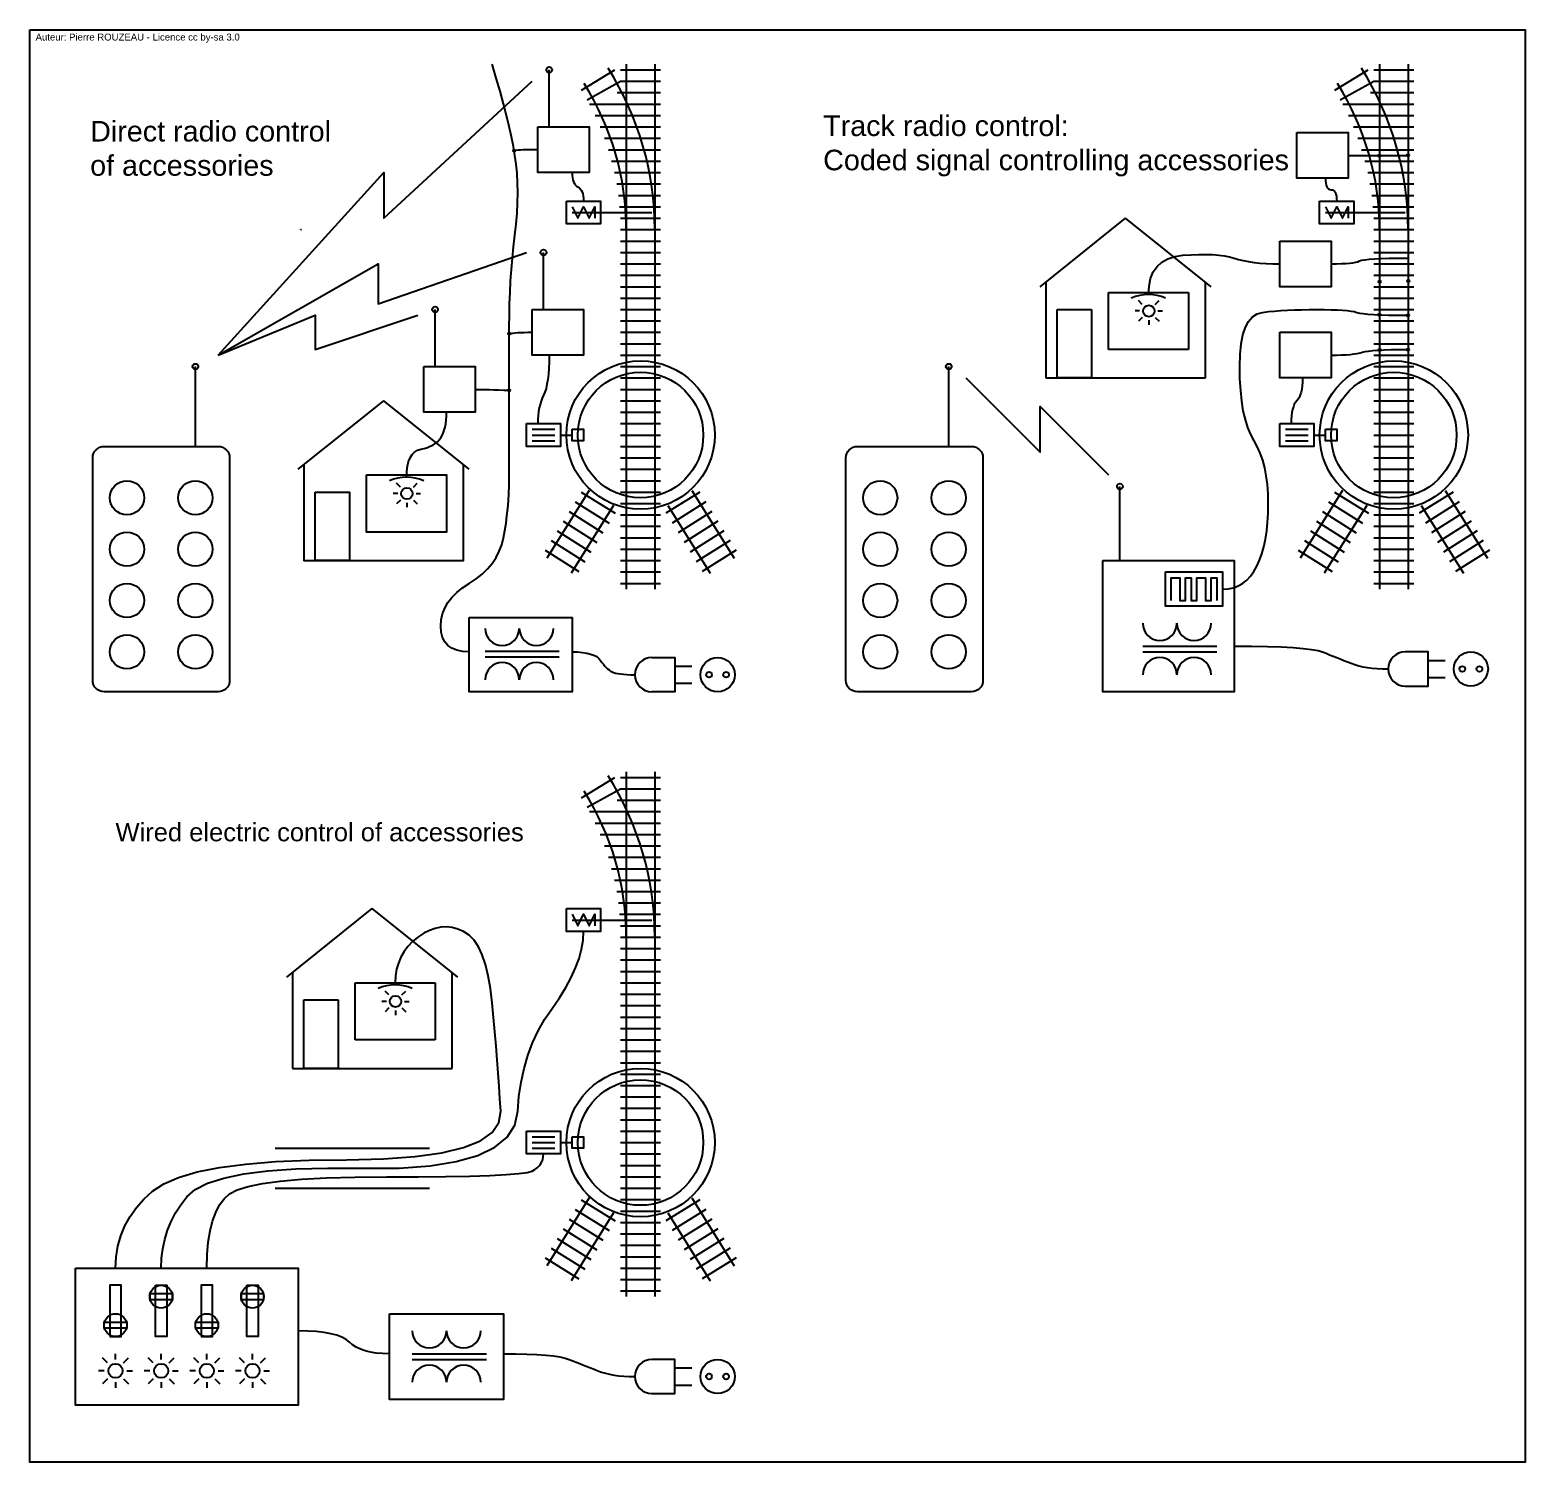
# Model space of a CAD drawing. Extents: x -60 to 2650, y -1840 to 610.
# Drawn here: x 1340 to 2650, y -1840 to -585 of the extents above; entities that cross this region are included whole.
import ezdxf

# ---------------------------------------------------------------- set-up
doc = ezdxf.new("R2010")
doc.units = 0
doc.layers.get('0').update_dxf_attribs({"linetype": 'CONTINUOUS'})
for name, color, linetype in [('CABLES', 6, 'CONTINUOUS'), ('LAMPES', 1, 'CONTINUOUS'), ('MINCE', 3, 'CONTINUOUS')]:
    doc.layers.add(name, color=color, linetype=linetype)
doc.styles.get("Standard").update_dxf_attribs({"font": 'ARIAL.TTF'})

# ---------------------------------------------------------------- blocks, each defined once
blk = doc.blocks.new('A$C04E87E10')
for centre in [(15, 60), (75, 60), (15, 15), (75, 15)]:
    blk.add_circle(centre, 15)

msp = doc.modelspace()

# ---------------------------------------------------------------- linework, layer by layer
for p, q in [((1862.5, -615), (1862.5, -1075)), ((1887.5, -615), (1887.5, -1075)), ((2522.5, -615), (2522.5, -1075)), ((2547.5, -615), (2547.5, -1075)), ((1795, -670), (1795, -620)), ((1823.2, -637.8), (1852.5, -620)), ((1857.5, -620), (1892.5, -620)), ((2483.2, -637.8), (2512.5, -620)), ((2517.5, -620), (2552.5, -620)), ((1828.1, -646.2), (1857.5, -630)), ((1854.5, -640), (1892.5, -640)), ((1857.5, -630), (1892.5, -630)), ((2488.1, -646.2), (2517.5, -630)), ((2514.5, -640), (2552.5, -640)), ((2517.5, -630), (2552.5, -630)), ((1830.2, -650), (1892.5, -650)), ((2490.2, -650), (2552.5, -650)), ((1835.2, -660), (1892.5, -660)), ((2495.2, -660), (2552.5, -660)), ((1839.6, -670), (1892.5, -670)), ((1843.5, -680), (1892.5, -680)), ((2499.6, -670), (2552.5, -670)), ((2503.5, -680), (2552.5, -680)), ((1846.8, -690), (1892.5, -690)), ((2506.8, -690), (2552.5, -690)), ((1849.7, -700), (1892.5, -700)), ((2509.7, -700), (2552.5, -700)), ((1852.1, -710), (1892.5, -710)), ((1854.1, -720), (1892.5, -720)), ((2512.1, -710), (2552.5, -710)), ((2514.1, -720), (2552.5, -720)), ((1855.6, -730), (1892.5, -730)), ((2515.6, -730), (2552.5, -730)), ((1815, -745), (1885, -745)), ((1856.6, -740), (1892.5, -740)), ((2475, -745), (2545, -745)), ((2516.6, -740), (2552.5, -740)), ((1857.5, -750), (1892.5, -750)), ((2225, -810), (2300, -750)), ((2375, -810), (2300, -750)), ((2517.5, -750), (2552.5, -750)), ((1857.5, -760), (1892.5, -760)), ((1857.5, -770), (1892.5, -770)), ((2517.5, -760), (2552.5, -760)), ((2517.5, -770), (2552.5, -770)), ((1790, -830), (1790, -780)), ((1857.5, -780), (1892.5, -780)), ((2517.5, -780), (2552.5, -780)), ((1857.5, -790), (1892.5, -790)), ((2517.5, -790), (2552.5, -790)), ((1857.5, -800), (1892.5, -800)), ((1857.5, -810), (1892.5, -810)), ((2230, -805.9), (2230, -890)), ((2370, -890), (2370, -805.9)), ((2517.5, -800), (2552.5, -800)), ((2517.5, -810), (2552.5, -810)), ((1857.5, -820), (1892.5, -820)), ((2285, -815), (2355, -815)), ((2285, -865), (2285, -815)), ((2355, -815), (2355, -865)), ((2517.5, -820), (2552.5, -820)), ((1695, -880), (1695, -830)), ((1857.5, -830), (1892.5, -830)), ((2240, -830), (2270, -830)), ((2240, -890), (2240, -830)), ((2270, -830), (2270, -890)), ((2517.5, -830), (2552.5, -830)), ((1857.5, -840), (1892.5, -840)), ((1857.5, -850), (1892.5, -850)), ((2517.5, -840), (2552.5, -840)), ((2517.5, -850), (2552.5, -850)), ((1857.5, -860), (1892.5, -860)), ((2517.5, -860), (2552.5, -860)), ((1857.5, -870), (1892.5, -870)), ((2355, -865), (2285, -865)), ((2517.5, -870), (2552.5, -870)), ((1485, -950), (1485, -880)), ((1857.5, -880), (1892.5, -880)), ((1857.5, -890), (1892.5, -890)), ((2145, -950), (2145, -880)), ((2230, -890), (2370, -890)), ((2270, -890), (2240, -890)), ((2517.5, -880), (2552.5, -880)), ((2517.5, -890), (2552.5, -890)), ((1857.5, -900), (1892.5, -900)), ((2517.5, -900), (2552.5, -900)), ((1575, -970), (1650, -910)), ((1725, -970), (1650, -910)), ((1857.5, -910), (1892.5, -910)), ((2517.5, -910), (2552.5, -910)), ((1857.5, -920), (1892.5, -920)), ((1857.5, -930), (1892.5, -930)), ((2517.5, -920), (2552.5, -920)), ((2517.5, -930), (2552.5, -930)), ((1780, -935), (1800, -935)), ((1780, -940), (1800, -940)), ((1805, -940), (1815, -940)), ((1857.5, -940), (1892.5, -940)), ((2440, -935), (2460, -935)), ((2440, -940), (2460, -940)), ((2465, -940), (2475, -940)), ((2517.5, -940), (2552.5, -940)), ((1780, -945), (1800, -945)), ((1857.5, -950), (1892.5, -950)), ((2440, -945), (2460, -945)), ((2517.5, -950), (2552.5, -950)), ((1857.5, -960), (1892.5, -960)), ((2517.5, -960), (2552.5, -960)), ((1857.5, -970), (1892.5, -970)), ((1857.5, -980), (1892.5, -980)), ((2517.5, -970), (2552.5, -970)), ((2517.5, -980), (2552.5, -980)), ((1830, -988.5), (1792.9, -1047.9)), ((1823.1, -990.1), (1852.7, -1008.6)), ((1857.5, -990), (1892.5, -990)), ((1926.9, -990.1), (1897.3, -1008.6)), ((1920, -988.5), (1957.1, -1047.9)), ((2295, -1050), (2295, -985)), ((2490, -988.5), (2452.9, -1047.9)), ((2483.1, -990.1), (2512.7, -1008.6)), ((2517.5, -990), (2552.5, -990)), ((2586.9, -990.1), (2557.3, -1008.6)), ((2580, -988.5), (2617.1, -1047.9)), ((1812.5, -1007), (1842.1, -1025.6)), ((1851.2, -1001.7), (1814.1, -1061.1)), ((1817.8, -998.6), (1847.4, -1017.1)), ((1857.5, -1000), (1892.5, -1000)), ((1898.8, -1001.7), (1935.9, -1061.1)), ((1932.2, -998.6), (1902.6, -1017.1)), ((1937.5, -1007), (1907.9, -1025.6)), ((2472.5, -1007), (2502.1, -1025.6)), ((2511.2, -1001.7), (2474.1, -1061.1)), ((2477.8, -998.6), (2507.4, -1017.1)), ((2517.5, -1000), (2552.5, -1000)), ((2558.8, -1001.7), (2595.9, -1061.1)), ((2592.2, -998.6), (2562.6, -1017.1)), ((2597.5, -1007), (2567.9, -1025.6)), ((1807.2, -1015.5), (1836.8, -1034.1)), ((1857.5, -1010), (1892.5, -1010)), ((1857.5, -1020), (1892.5, -1020)), ((1942.8, -1015.5), (1913.2, -1034.1)), ((2467.2, -1015.5), (2496.8, -1034.1)), ((2517.5, -1010), (2552.5, -1010)), ((2517.5, -1020), (2552.5, -1020)), ((2602.8, -1015.5), (2573.2, -1034.1)), ((1796.6, -1032.5), (1826.2, -1051)), ((1801.9, -1024), (1831.5, -1042.6)), ((1857.5, -1030), (1892.5, -1030)), ((1948.1, -1024), (1918.5, -1042.6)), ((1953.4, -1032.5), (1923.8, -1051)), ((2456.6, -1032.5), (2486.2, -1051)), ((2461.9, -1024), (2491.5, -1042.6)), ((2517.5, -1030), (2552.5, -1030)), ((2608.1, -1024), (2578.5, -1042.6)), ((2613.4, -1032.5), (2583.8, -1051)), ((1791.3, -1041), (1820.9, -1059.5)), ((1857.5, -1040), (1892.5, -1040)), ((1958.7, -1041), (1929.1, -1059.5)), ((2451.3, -1041), (2480.9, -1059.5)), ((2517.5, -1040), (2552.5, -1040)), ((2618.7, -1041), (2589.1, -1059.5)), ((1857.5, -1050), (1892.5, -1050)), ((1857.5, -1060), (1892.5, -1060)), ((2517.5, -1050), (2552.5, -1050)), ((2517.5, -1060), (2552.5, -1060)), ((1857.5, -1070), (1892.5, -1070)), ((2517.5, -1070), (2552.5, -1070)), ((2315, -1125), (2380, -1125)), ((1738.8, -1129.4), (1803.8, -1129.4)), ((1738.8, -1134.4), (1803.8, -1134.4)), ((2315, -1130), (2380, -1130)), ((2565, -1137.5), (2580, -1137.5)), ((1905, -1142.5), (1920, -1142.5)), ((2565, -1152.5), (2580, -1152.5)), ((1905, -1157.5), (1920, -1157.5)), ((1823.2, -1257.8), (1852.5, -1240)), ((1857.5, -1240), (1892.5, -1240)), ((1862.5, -1235), (1862.5, -1695)), ((1887.5, -1235), (1887.5, -1695)), ((1828.1, -1266.2), (1857.5, -1250)), ((1857.5, -1250), (1892.5, -1250)), ((1830.2, -1270), (1892.5, -1270)), ((1854.5, -1260), (1892.5, -1260)), ((1835.2, -1280), (1892.5, -1280)), ((1839.6, -1290), (1892.5, -1290)), ((1843.5, -1300), (1892.5, -1300)), ((1846.8, -1310), (1892.5, -1310)), ((1849.7, -1320), (1892.5, -1320)), ((1852.1, -1330), (1892.5, -1330)), ((1854.1, -1340), (1892.5, -1340)), ((1565, -1415), (1640, -1355)), ((1715, -1415), (1640, -1355)), ((1855.6, -1350), (1892.5, -1350)), ((1856.6, -1360), (1892.5, -1360)), ((1815, -1365), (1885, -1365)), ((1857.5, -1370), (1892.5, -1370)), ((1857.5, -1380), (1892.5, -1380)), ((1857.5, -1390), (1892.5, -1390)), ((1857.5, -1400), (1892.5, -1400)), ((1570, -1410.9), (1570, -1495)), ((1710, -1495), (1710, -1410.9)), ((1857.5, -1410), (1892.5, -1410)), ((1625, -1420), (1695, -1420)), ((1625, -1470), (1625, -1420)), ((1695, -1420), (1695, -1470)), ((1857.5, -1420), (1892.5, -1420)), ((1580, -1435), (1610, -1435)), ((1580, -1495), (1580, -1435)), ((1610, -1435), (1610, -1495)), ((1857.5, -1430), (1892.5, -1430)), ((1857.5, -1440), (1892.5, -1440)), ((1857.5, -1450), (1892.5, -1450)), ((1857.5, -1460), (1892.5, -1460)), ((1695, -1470), (1625, -1470)), ((1857.5, -1470), (1892.5, -1470)), ((1857.5, -1480), (1892.5, -1480)), ((1857.5, -1490), (1892.5, -1490)), ((1570, -1495), (1710, -1495)), ((1610, -1495), (1580, -1495)), ((1857.5, -1500), (1892.5, -1500)), ((1857.5, -1510), (1892.5, -1510)), ((1857.5, -1520), (1892.5, -1520)), ((1857.5, -1530), (1892.5, -1530)), ((1857.5, -1540), (1892.5, -1540)), ((1780, -1555), (1800, -1555)), ((1857.5, -1550), (1892.5, -1550)), ((1555, -1565), (1690, -1565)), ((1780, -1560), (1800, -1560)), ((1780, -1565), (1800, -1565)), ((1805, -1560), (1815, -1560)), ((1857.5, -1560), (1892.5, -1560)), ((1857.5, -1570), (1892.5, -1570)), ((1857.5, -1580), (1892.5, -1580)), ((1857.5, -1590), (1892.5, -1590)), ((1555, -1600), (1690, -1600)), ((1830, -1608.5), (1792.9, -1667.9)), ((1823.1, -1610.1), (1852.7, -1628.6)), ((1857.5, -1600), (1892.5, -1600)), ((1857.5, -1610), (1892.5, -1610)), ((1926.9, -1610.1), (1897.3, -1628.6)), ((1920, -1608.5), (1957.1, -1667.9)), ((1851.2, -1621.7), (1814.1, -1681.1)), ((1817.8, -1618.6), (1847.4, -1637.1)), ((1857.5, -1620), (1892.5, -1620)), ((1898.8, -1621.7), (1935.9, -1681.1)), ((1932.2, -1618.6), (1902.6, -1637.1)), ((1807.2, -1635.5), (1836.8, -1654.1)), ((1812.5, -1627), (1842.1, -1645.6)), ((1857.5, -1630), (1892.5, -1630)), ((1937.5, -1627), (1907.9, -1645.6)), ((1942.8, -1635.5), (1913.2, -1654.1)), ((1801.9, -1644), (1831.5, -1662.6)), ((1857.5, -1640), (1892.5, -1640)), ((1857.5, -1650), (1892.5, -1650)), ((1948.1, -1644), (1918.5, -1662.6)), ((1791.3, -1661), (1820.9, -1679.5)), ((1796.6, -1652.5), (1826.2, -1671)), ((1857.5, -1660), (1892.5, -1660)), ((1953.4, -1652.5), (1923.8, -1671)), ((1958.7, -1661), (1929.1, -1679.5)), ((1857.5, -1670), (1892.5, -1670)), ((1857.5, -1680), (1892.5, -1680)), ((1857.5, -1690), (1892.5, -1690)), ((1447.9, -1752.9), (1443.7, -1748.7)), ((1455, -1750), (1455, -1745)), ((1462.1, -1752.9), (1466.3, -1748.7)), ((1527.9, -1752.9), (1523.7, -1748.7)), ((1535, -1750), (1535, -1745)), ((1542.1, -1752.9), (1546.3, -1748.7)), ((1675, -1745), (1740, -1745)), ((1675, -1750), (1740, -1750)), ((1445, -1760), (1440, -1760)), ((1447.9, -1767.1), (1443.7, -1771.3)), ((1462.1, -1767.1), (1466.3, -1771.3)), ((1465, -1760), (1470, -1760)), ((1525, -1760), (1520, -1760)), ((1527.9, -1767.1), (1523.7, -1771.3)), ((1542.1, -1767.1), (1546.3, -1771.3)), ((1545, -1760), (1550, -1760)), ((1905, -1757.5), (1920, -1757.5)), ((1455, -1770), (1455, -1775)), ((1535, -1770), (1535, -1775)), ((1905, -1772.5), (1920, -1772.5))]:
    msp.add_line(p, q)
for points in [[(1340, -585), (2650, -585), (2650, -1840), (1340, -1840)], [(1785, -670), (1830, -670), (1830, -710), (1785, -710)], [(2450, -675), (2495, -675), (2495, -715), (2450, -715)], [(1810, -735), (1840, -735), (1840, -755), (1810, -755)], [(2470, -735), (2500, -735), (2500, -755), (2470, -755)], [(2435, -770), (2480, -770), (2480, -810), (2435, -810)], [(1780, -830), (1825, -830), (1825, -870), (1780, -870)], [(2435, -850), (2480, -850), (2480, -890), (2435, -890)], [(1685, -880), (1730, -880), (1730, -920), (1685, -920)], [(1775, -930), (1805, -930), (1805, -950), (1775, -950)], [(2435, -930), (2465, -930), (2465, -950), (2435, -950)], [(1635, -975), (1705, -975), (1705, -1025), (1635, -1025)], [(1590, -990), (1620, -990), (1620, -1050), (1590, -1050)], [(2280, -1050), (2395, -1050), (2395, -1165), (2280, -1165)], [(2335, -1060), (2385, -1060), (2385, -1090), (2335, -1090)], [(1725, -1100), (1815, -1100), (1815, -1165), (1725, -1165)], [(1810, -1355), (1840, -1355), (1840, -1375), (1810, -1375)], [(1775, -1550), (1805, -1550), (1805, -1570), (1775, -1570)], [(1380, -1670), (1575, -1670), (1575, -1790), (1380, -1790)], [(1410, -1730), (1420, -1730), (1420, -1685), (1410, -1685)], [(1450, -1685), (1460, -1685), (1460, -1730), (1450, -1730)], [(1490, -1730), (1500, -1730), (1500, -1685), (1490, -1685)], [(1530, -1685), (1540, -1685), (1540, -1730), (1530, -1730)], [(1445, -1697.5), (1465, -1697.5), (1465, -1692.5), (1445, -1692.5)], [(1525, -1697.5), (1545, -1697.5), (1545, -1692.5), (1525, -1692.5)], [(1655, -1710), (1755, -1710), (1755, -1785), (1655, -1785)], [(1405, -1717.5), (1425, -1717.5), (1425, -1722.5), (1405, -1722.5)], [(1485, -1717.5), (1505, -1717.5), (1505, -1722.5), (1485, -1722.5)]]:
    msp.add_lwpolyline(points, close=True)
at = {"color": 5}
for points in [[(1505, -870), (1650, -710), (1650, -750), (1780, -630)], [(1505, -870), (1645, -790), (1645, -825), (1775, -780)], [(1505, -870), (1590, -835), (1590, -865), (1680, -835)], [(2160, -890), (2225, -955), (2225, -915), (2285, -975)]]:
    msp.add_lwpolyline(points, dxfattribs=at)
for points in [[(1815, -740), (1820, -750), (1825, -740), (1830, -750), (1835, -740), (1835, -750)], [(2475, -740), (2480, -750), (2485, -740), (2490, -750), (2495, -740), (2495, -750)], [(1670, -977), (1670.2, -971.8), (1670.8, -967.2), (1671.8, -963.2), (1673.1, -959.9), (1674.9, -957.1), (1677, -955), (1679.6, -953.4), (1682.5, -952.5), (1685.5, -951.8), (1688.3, -950.9), (1690.8, -949.9), (1693.1, -948.8), (1695.2, -947.4), (1697, -945.9), (1698.6, -944.3), (1700, -942.5), (1701.2, -940.5), (1702.2, -938.3), (1703, -935.8), (1703.8, -933.1), (1704.3, -930.2), (1704.7, -927), (1704.9, -923.6), (1705, -920)], [(1580, -965.9), (1580, -1050), (1720, -1050), (1720, -965.9)], [(2340, -1085), (2340, -1085), (2340, -1085), (2340, -1085), (2340, -1085), (2340, -1065), (2347.5, -1065), (2347.5, -1085), (2352.5, -1085), (2352.5, -1065), (2352.5, -1065), (2357.5, -1065), (2357.5, -1085), (2362.5, -1085), (2362.5, -1065), (2370, -1065), (2370, -1085), (2375, -1085), (2375, -1065), (2380, -1065), (2380, -1085)], [(1885, -1135), (1905, -1135), (1905, -1165), (1885, -1165)], [(2545, -1160), (2565, -1160), (2565, -1130), (2545, -1130)], [(1815, -1360), (1820, -1370), (1825, -1360), (1830, -1370), (1835, -1360), (1835, -1370)], [(1885, -1780), (1905, -1780), (1905, -1750), (1885, -1750)]]:
    msp.add_lwpolyline(points)
for points in [[(1405, -950), (1505, -950, -0.414214), (1515, -960), (1515, -1155, -0.414214), (1505, -1165), (1405, -1165, -0.414214), (1395, -1155), (1395, -960, -0.414214)], [(2065, -950), (2165, -950, -0.414214), (2175, -960), (2175, -1155, -0.414214), (2165, -1165), (2065, -1165, -0.414214), (2055, -1155), (2055, -960, -0.414214)]]:
    msp.add_lwpolyline(points, format="xyb", close=True)
for centre, radius in [((1795, -620), 2.5), ((1790, -780), 2.5), ((1695, -830), 2.5), ((1485, -880), 2.5), ((1875, -940), 65), ((2145, -880), 2.5), ((2535, -940), 65), ((2295, -985), 2.5), ((1425, -1085), 15), ((1485, -1085), 15), ((2085, -1085), 15), ((2145, -1085), 15), ((1425, -1130), 15), ((1485, -1130), 15), ((2085, -1130), 15), ((2145, -1130), 15), ((1942.5, -1150), 15), ((2602.5, -1145), 15), ((1935, -1150), 2.5), ((1950, -1150), 2.5), ((2595, -1145), 2.5), ((2610, -1145), 2.5), ((1875, -1560), 65), ((1455, -1695), 10), ((1535, -1695), 10), ((1415, -1720), 10), ((1495, -1720), 10), ((1455, -1760), 6.25), ((1535, -1760), 6.25), ((1942.5, -1765), 15), ((1935, -1765), 2.5), ((1950, -1765), 2.5)]:
    msp.add_circle(centre, radius)
for centre, radius, start, end in [((1622.5, -760), 265, 0, 32.2288), ((2282.5, -760), 265, 0, 32.2288), ((1622.5, -760), 240, 0, 32.2288), ((2282.5, -760), 240, 0, 32.2288), ((2320, -854.3), 37.4, 66.3616, 113.6384), ((1670, -1014.3), 37.4, 66.3616, 113.6384), ((1753.8, -1109.4), 15, 180, 0), ((1783.8, -1109.4), 15, 180, 0), ((2330, -1105), 15, 180, 0), ((2360, -1105), 15, 180, 0), ((1753.8, -1154.4), 15, 0, 180), ((1783.8, -1154.4), 15, 0, 180), ((1885, -1150), 15, 90, 270), ((2330, -1150), 15, 0, 180), ((2360, -1150), 15, 0, 180), ((2545, -1145), 15, 90, 270), ((1622.5, -1380), 265, 0, 32.2288), ((1622.5, -1380), 240, 0, 32.2288), ((1660, -1459.3), 37.4, 66.3616, 113.6384), ((1690, -1725), 15, 180, 0), ((1720, -1725), 15, 180, 0), ((1690, -1770), 15, 0, 180), ((1720, -1770), 15, 0, 180), ((1885, -1765), 15, 90, 270)]:
    msp.add_arc(centre, radius, start, end)
at = {"layer": 'CABLES'}
for points in [[(1725, -1130), (1719.1, -1129.6), (1714.1, -1128.6), (1709.8, -1126.8), (1706.2, -1124.4), (1703.5, -1121.2), (1701.6, -1117.3), (1700.4, -1112.8), (1700, -1107.5), (1700.4, -1102), (1701.6, -1096.7), (1703.5, -1091.7), (1706.2, -1086.9), (1709.8, -1082.3), (1714.1, -1078), (1719.1, -1073.9), (1725, -1070), (1730.9, -1066.1), (1736.2, -1061.9), (1740.9, -1057.3), (1745, -1052.5), (1748.4, -1047.3), (1751.2, -1041.9), (1753.4, -1036.1), (1755, -1030), (1756.2, -1023.7), (1757.2, -1017.3), (1758, -1010.9), (1758.8, -1004.4), (1759.3, -997.8), (1759.7, -991.1), (1759.9, -984.3), (1760, -977.5), (1760, -970.5), (1760, -963.4), (1760, -956.2), (1760, -948.8), (1760, -941.2), (1760, -933.4), (1760, -925.5), (1760, -917.5), (1760, -909.3), (1760, -900.8), (1760, -892.1), (1760, -883.1), (1760, -873.9), (1760, -864.5), (1760, -854.9), (1760, -845), (1760.1, -835), (1760.3, -825), (1760.7, -815), (1761.2, -805), (1762, -795), (1762.8, -785), (1763.8, -775), (1765, -765), (1766.1, -755.2), (1766.9, -745.6), (1767.3, -736.4), (1767.5, -727.5), (1767.3, -718.9), (1766.9, -710.6), (1766.1, -702.7), (1765, -695), (1763.6, -687.2), (1761.9, -678.8), (1759.8, -669.7), (1757.5, -660), (1754.8, -649.7), (1751.9, -638.8), (1748.6, -627.2), (1745, -615)], [(1785, -690), (1781.4, -690), (1778.1, -690.1), (1775.1, -690.1), (1772.3, -690.2), (1769.9, -690.4), (1767.7, -690.5), (1765.9, -690.7), (1764.3, -691)], [(2495, -695), (2497.4, -695), (2499.7, -695), (2501.8, -695), (2503.8, -695), (2505.5, -695), (2507.2, -695), (2508.7, -695), (2510, -695), (2511.7, -695), (2514.2, -695), (2517.6, -695), (2521.9, -695), (2527, -695), (2533, -695.1), (2539.8, -695.1), (2547.5, -695.1)], [(1815, -710), (1815.1, -712.4), (1815.3, -714.5), (1815.7, -716.4), (1816.2, -718.1), (1817, -719.6), (1817.8, -720.8), (1818.8, -721.8), (1820, -722.5), (1821.2, -723.2), (1822.2, -724.2), (1823, -725.4), (1823.8, -726.9), (1824.3, -728.6), (1824.7, -730.5), (1824.9, -732.6), (1825, -735)], [(2475, -715), (2475.1, -717.3), (2475.3, -719.4), (2475.7, -721.1), (2476.2, -722.5), (2477, -723.6), (2477.8, -724.4), (2478.8, -724.8), (2480, -725), (2481.2, -725.2), (2482.2, -725.6), (2483, -726.4), (2483.8, -727.5), (2484.3, -728.9), (2484.7, -730.6), (2484.9, -732.7), (2485, -735)], [(2320, -817), (2320.5, -809.5), (2321.9, -802.8), (2324.2, -797.1), (2327.5, -792.4), (2331.7, -788.5), (2336.9, -785.6), (2343, -783.6), (2350, -782.5), (2357.3, -782), (2364.1, -781.7), (2370.4, -781.7), (2376.2, -781.9), (2381.6, -782.3), (2386.6, -783), (2391, -783.9), (2395, -785), (2398.9, -786.2), (2403.1, -787.2), (2407.7, -788), (2412.5, -788.8), (2417.7, -789.3), (2423.1, -789.7), (2428.9, -789.9), (2435, -790)], [(2480, -790), (2484.8, -790), (2489.1, -789.8), (2492.9, -789.6), (2496.2, -789.4), (2499.1, -789), (2501.6, -788.6), (2503.5, -788.1), (2505, -787.5), (2506.8, -786.9), (2509.5, -786.4), (2513.3, -786), (2518.1, -785.6), (2523.9, -785.3), (2530.8, -785.1), (2538.6, -785), (2547.5, -784.9)], [(2385, -1075), (2389.8, -1074.7), (2394.4, -1073.8), (2398.6, -1072.2), (2402.5, -1070), (2406.1, -1067.2), (2409.4, -1063.8), (2412.3, -1059.7), (2415, -1055), (2417.3, -1049.8), (2419.4, -1044.1), (2421.1, -1037.9), (2422.5, -1031.2), (2423.6, -1024.1), (2424.4, -1016.6), (2424.8, -1008.5), (2425, -1000), (2424.8, -991.5), (2424.2, -983.4), (2423.2, -975.9), (2421.9, -968.8), (2420.1, -962.1), (2418, -955.9), (2415.4, -950.2), (2412.5, -945), (2409.6, -939.6), (2407, -933.4), (2404.9, -926.5), (2403.1, -918.8), (2401.8, -910.2), (2400.8, -900.9), (2400.2, -890.9), (2400, -880), (2400.3, -869.4), (2401.2, -860.2), (2402.8, -852.2), (2405, -845.6), (2407.8, -840.4), (2411.2, -836.4), (2415.3, -833.8), (2420, -832.5), (2425.1, -831.9), (2430.5, -831.4), (2436.1, -831), (2441.9, -830.6), (2447.9, -830.4), (2454.2, -830.2), (2460.7, -830), (2467.5, -830), (2474.1, -830), (2480, -830.2), (2485.3, -830.4), (2490, -830.6), (2494.1, -831), (2497.5, -831.4), (2500.3, -831.9), (2502.5, -832.5), (2504.8, -833.1), (2508.1, -833.6), (2512.3, -834), (2517.5, -834.4), (2523.6, -834.7), (2530.6, -834.9), (2538.6, -835), (2547.5, -835.1)], [(1760, -851.3), (1761.4, -851), (1763.1, -850.7), (1765.2, -850.5), (1767.5, -850.3), (1770.2, -850.2), (1773.1, -850.1), (1776.4, -850), (1780, -850)], [(1795, -870), (1794.9, -876), (1794.7, -881.6), (1794.3, -886.6), (1793.8, -891.2), (1793, -895.4), (1792.2, -899.1), (1791.2, -902.3), (1790, -905), (1788.8, -907.6), (1787.8, -910.3), (1787, -913.2), (1786.2, -916.2), (1785.7, -919.5), (1785.3, -922.8), (1785.1, -926.3), (1785, -930)], [(2480, -870), (2484.8, -870), (2489.2, -869.8), (2493.2, -869.6), (2496.9, -869.4), (2500.1, -869), (2503, -868.6), (2505.4, -868.1), (2507.5, -867.5), (2509.8, -866.9), (2512.8, -866.4), (2516.6, -866), (2521.2, -865.7), (2526.6, -865.4), (2532.8, -865.2), (2539.7, -865.1), (2547.5, -865.1)], [(2455, -890), (2454.9, -893.6), (2454.7, -896.9), (2454.3, -899.8), (2453.8, -902.5), (2453, -904.8), (2452.2, -906.9), (2451.2, -908.6), (2450, -910), (2448.8, -911.4), (2447.8, -913.1), (2447, -915.2), (2446.2, -917.5), (2445.7, -920.2), (2445.3, -923.1), (2445.1, -926.4), (2445, -930)], [(1730, -900), (1732.7, -900), (1735.6, -900), (1738.9, -900.1), (1742.5, -900.2), (1746.4, -900.3), (1750.6, -900.4), (1755.1, -900.6), (1760, -900.8)], [(2395, -1125), (2410.4, -1125.1), (2424.2, -1125.3), (2436.4, -1125.7), (2446.9, -1126.2), (2455.7, -1127), (2463, -1127.8), (2468.6, -1128.8), (2472.5, -1130), (2475.6, -1131.2), (2478.7, -1132.5), (2481.9, -1133.7), (2485, -1135), (2488.1, -1136.2), (2491.2, -1137.5), (2494.4, -1138.7), (2497.5, -1140), (2500.7, -1141.2), (2504.2, -1142.2), (2507.9, -1143), (2511.9, -1143.8), (2516.1, -1144.3), (2520.5, -1144.7), (2525.1, -1144.9), (2530, -1145)], [(1815, -1130), (1819.8, -1130.1), (1824.1, -1130.5), (1827.9, -1131.1), (1831.2, -1131.9), (1834.1, -1132.9), (1836.6, -1134.2), (1838.5, -1135.7), (1840, -1137.5), (1841.2, -1139.3), (1842.5, -1140.9), (1843.8, -1142.4), (1845, -1143.8), (1846.2, -1144.9), (1847.5, -1145.9), (1848.8, -1146.8), (1850, -1147.5), (1851.4, -1148.1), (1853.1, -1148.6), (1855.2, -1149), (1857.5, -1149.4), (1860.2, -1149.6), (1863.1, -1149.8), (1866.4, -1150), (1870, -1150)], [(1415, -1670), (1415.5, -1660.2), (1417, -1650.8), (1419.6, -1641.8), (1423.1, -1633.1), (1427.7, -1624.9), (1433.3, -1617), (1439.9, -1609.6), (1447.5, -1602.5), (1457.3, -1596.1), (1470.3, -1590.5), (1486.6, -1585.7), (1506.2, -1581.9), (1529.1, -1578.9), (1555.3, -1576.7), (1584.8, -1575.4), (1617.5, -1575), (1649.7, -1574.3), (1677.5, -1572.3), (1700.9, -1569), (1720, -1564.4), (1734.7, -1558.4), (1745, -1551.1), (1750.9, -1542.5), (1752.5, -1532.5), (1751.8, -1521.7), (1751.1, -1510.6), (1750.3, -1499.2), (1749.4, -1487.5), (1748.4, -1475.5), (1747.3, -1463.1), (1746.2, -1450.5), (1745, -1437.5), (1743.5, -1425), (1741.6, -1413.9), (1739.1, -1404.1), (1736.2, -1395.6), (1732.9, -1388.5), (1729.1, -1382.7), (1724.8, -1378.2), (1720, -1375), (1715, -1372.9), (1710, -1371.6), (1705, -1371), (1700, -1371.2), (1695, -1372.3), (1690, -1374.1), (1685, -1376.6), (1680, -1380), (1675.3, -1383.9), (1671.2, -1388.1), (1667.8, -1392.7), (1665, -1397.5), (1662.8, -1402.7), (1661.2, -1408.1), (1660.3, -1413.9), (1660, -1420)], [(1455, -1670), (1455.4, -1661.4), (1456.4, -1653), (1458.2, -1644.8), (1460.6, -1636.9), (1463.8, -1629.2), (1467.7, -1621.7), (1472.2, -1614.5), (1477.5, -1607.5), (1484.8, -1601.1), (1495.6, -1595.6), (1509.8, -1591.1), (1527.5, -1587.5), (1548.6, -1584.8), (1573.1, -1583.1), (1601.1, -1582.3), (1632.5, -1582.5), (1663.6, -1582.3), (1690.6, -1580.3), (1713.6, -1576.6), (1732.5, -1571.2), (1747.3, -1564.1), (1758.1, -1555.3), (1764.8, -1544.8), (1767.5, -1532.5), (1768.5, -1519.6), (1770.3, -1507.2), (1772.9, -1495.2), (1776.2, -1483.8), (1780.4, -1472.7), (1785.3, -1462.2), (1791, -1452.1), (1797.5, -1442.5), (1803.9, -1433.2), (1809.5, -1424.2), (1814.3, -1415.4), (1818.1, -1406.9), (1821.1, -1398.6), (1823.3, -1390.5), (1824.6, -1382.6), (1825, -1375)], [(1495, -1670), (1495.3, -1658), (1496.2, -1647.2), (1497.8, -1637.4), (1500, -1628.8), (1502.8, -1621.2), (1506.2, -1614.7), (1510.3, -1609.3), (1515, -1605), (1521.5, -1601.5), (1531.1, -1598.4), (1543.7, -1595.9), (1559.4, -1593.8), (1578.1, -1592.1), (1599.8, -1590.9), (1624.6, -1590.2), (1652.5, -1590), (1680.2, -1589.9), (1704.5, -1589.7), (1725.5, -1589.3), (1743.1, -1588.8), (1757.4, -1588), (1768.3, -1587.2), (1775.8, -1586.2), (1780, -1585), (1782.3, -1583.7), (1784.4, -1582.2), (1786.1, -1580.5), (1787.5, -1578.8), (1788.6, -1576.8), (1789.4, -1574.7), (1789.8, -1572.4), (1790, -1570)], [(1655, -1745), (1649, -1744.8), (1643.4, -1744.4), (1638.4, -1743.6), (1633.8, -1742.5), (1629.6, -1741.1), (1625.9, -1739.4), (1622.7, -1737.3), (1620, -1735), (1617.1, -1732.7), (1613.4, -1730.6), (1609, -1728.9), (1603.8, -1727.5), (1597.7, -1726.4), (1590.9, -1725.6), (1583.4, -1725.2), (1575, -1725)], [(1755, -1745), (1765.7, -1745.1), (1775.5, -1745.3), (1784.2, -1745.7), (1791.9, -1746.2), (1798.6, -1747), (1804.2, -1747.8), (1808.9, -1748.8), (1812.5, -1750), (1815.6, -1751.2), (1818.7, -1752.5), (1821.9, -1753.7), (1825, -1755), (1828.1, -1756.2), (1831.2, -1757.5), (1834.4, -1758.7), (1837.5, -1760), (1840.7, -1761.2), (1844.2, -1762.2), (1847.9, -1763), (1851.9, -1763.7), (1856.1, -1764.3), (1860.5, -1764.7), (1865.1, -1764.9), (1870, -1765)]]:
    msp.add_lwpolyline(points, dxfattribs=at)
for centre in [(1764.3, -690.9), (2522.4, -695.1), (2547.5, -695), (2522.5, -805.6), (2547.7, -805), (2522.3, -834.5), (2547.5, -835.1), (1760, -851.3), (2547.5, -865.1), (2522.5, -865.6), (1759.9, -900.8)]:
    msp.add_circle(centre, 1, dxfattribs=at)
at = {"layer": 'LAMPES'}
for p, q in [((2314.6, -825.6), (2311.3, -822.2)), ((2326, -825.6), (2329.4, -822.2)), ((2312.3, -831.3), (2308.3, -831.3)), ((2314.6, -837), (2311.3, -840.3)), ((2326, -837), (2329.4, -840.3)), ((2328.3, -831.3), (2332.3, -831.3)), ((2320.3, -839.3), (2320.3, -843.3)), ((1664.6, -985.6), (1661.3, -982.2)), ((1676, -985.6), (1679.4, -982.2)), ((1662.3, -991.3), (1658.3, -991.3)), ((1678.3, -991.3), (1682.3, -991.3)), ((1664.6, -997), (1661.3, -1000.3)), ((1670.3, -999.3), (1670.3, -1003.3)), ((1676, -997), (1679.4, -1000.3)), ((1654.6, -1430.6), (1651.3, -1427.2)), ((1666, -1430.6), (1669.4, -1427.2)), ((1652.3, -1436.3), (1648.3, -1436.3)), ((1668.3, -1436.3), (1672.3, -1436.3)), ((1654.6, -1442), (1651.3, -1445.3)), ((1660.3, -1444.3), (1660.3, -1448.3)), ((1666, -1442), (1669.4, -1445.3)), ((1407.9, -1752.9), (1403.7, -1748.7)), ((1415, -1750), (1415, -1745)), ((1422.1, -1752.9), (1426.3, -1748.7)), ((1487.9, -1752.9), (1483.7, -1748.7)), ((1495, -1750), (1495, -1745)), ((1502.1, -1752.9), (1506.3, -1748.7)), ((1405, -1760), (1400, -1760)), ((1407.9, -1767.1), (1403.7, -1771.3)), ((1422.1, -1767.1), (1426.3, -1771.3)), ((1425, -1760), (1430, -1760)), ((1485, -1760), (1480, -1760)), ((1487.9, -1767.1), (1483.7, -1771.3)), ((1502.1, -1767.1), (1506.3, -1771.3)), ((1505, -1760), (1510, -1760)), ((1415, -1770), (1415, -1775)), ((1495, -1770), (1495, -1775))]:
    msp.add_line(p, q, dxfattribs=at)
for centre, radius in [((2320.3, -831.3), 5), ((1670.3, -991.3), 5), ((1660.3, -1436.3), 5), ((1415, -1760), 6.25), ((1495, -1760), 6.25)]:
    msp.add_circle(centre, radius, dxfattribs=at)
at = {"layer": 'MINCE'}
for q in [(1577.5, -759.5), (1578, -760)]:
    msp.add_line((1577.5, -760), q, dxfattribs=at)
for points in [[(1815, -935), (1825, -935), (1825, -945), (1815, -945)], [(2475, -935), (2485, -935), (2485, -945), (2475, -945)], [(1815, -1555), (1825, -1555), (1825, -1565), (1815, -1565)]]:
    msp.add_lwpolyline(points, close=True, dxfattribs=at)
for centre in [(1875, -940), (2535, -940), (1875, -1560)]:
    msp.add_circle(centre, 55, dxfattribs=at)

# ---------------------------------------------------------------- block references
for p in [(1410, -1055), (2070, -1055)]:
    msp.add_blockref('A$C04E87E10', p)

# ---------------------------------------------------------------- texts
at = {"attachment_point": 1}
for s, insert, char_height, width in [('Direct radio control\\Pof accessories', (1392.8, -664.8), 18, 302.211), ('Track radio control:\\PCoded signal controlling accessories', (2035, -660), 18, 405), ('Wired electric control of accessories', (1415, -1280), 16, 355)]:
    msp.add_mtext(s, dxfattribs=dict(at, insert=insert, char_height=char_height, width=width))
at = {"layer": 'MINCE', "insert": (1345, -588.3), "char_height": 6, "width": 291.913, "attachment_point": 1}
msp.add_mtext('Auteur: Pierre ROUZEAU - Licence cc by-sa 3.0', dxfattribs=at)

doc.saveas('drawing.dxf')
